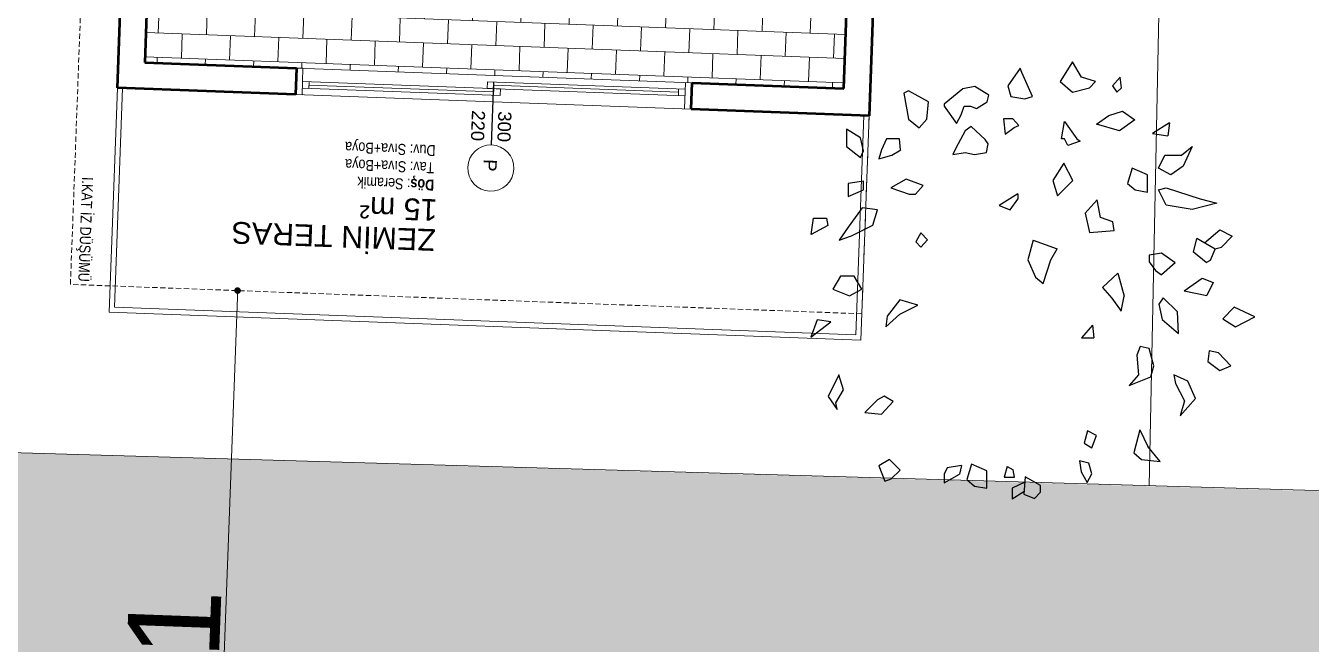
# Model space of a CAD drawing. Header units: centimetres. Extents: x 63871 to 181827, y -95930 to 42199.
# Drawn here: x 145760 to 146734, y 21846 to 22314 of the extents above; entities that cross this region are included whole.
import ezdxf

# ---------------------------------------------------------------- set-up
doc = ezdxf.new("R2010")
doc.units = ezdxf.units.CM
doc.linetypes.add('11-021_500-SatisOfisi_220512$0${ Diamond }', pattern=[12, 4, -2, 2, 2, -2])
for name, color, linetype, lineweight in [('A-AREA-IDEN', 7, 'Continuous', 9), ('A-FLOR-HRAL', 11, 'Continuous', 9), ('A-GLAZ', 151, 'Continuous', 9), ('A-WALL', 12, 'Continuous', 50), ('ARA SINIRLAR', 225, 'Continuous', 15), ('ARM_Pen_No__252', 8, 'Continuous', 18), ('İz DÜŞÜMÜ', 7, '11-021_500-SatisOfisi_220512$0${ Diamond }', 18), ('OLUK', 222, 'Continuous', 15)]:
    doc.layers.add(name, color=color, linetype=linetype, lineweight=lineweight)
for name, color, linetype in [('Bitirme - Duvar', 7, 'Continuous'), ('CAY', 94, 'Continuous'), ('Dıış Ölçü', 140, 'Continuous')]:
    doc.layers.add(name, color=color, linetype=linetype)
doc.styles.add('Arial', font='Arial.ttf', dxfattribs={"height": 250})
doc.styles.add('MtXpl_Arial_Narrow', font='')
doc.styles.add('MtXpl_Arial_Narrow_1', font='')
doc.styles.add('OLUŞTURULMUŞ_STİL_1', font='Arial.ttf')
doc.styles.add('RomanS', font='')
doc.styles.get('MtXpl_Arial_Narrow').set_extended_font_data('Arial Narrow', bold=True)
doc.styles.get('MtXpl_Arial_Narrow_1').set_extended_font_data('Arial Narrow')
doc.styles.get('RomanS').set_extended_font_data('Stylus BT')
doc.dimstyles.new('BÖYÜK', dxfattribs={"dimtxt": 70, "dimasz": 5, "dimexe": 5, "dimexo": 5, "dimgap": 2, "dimtad": 3, "dimdec": 0, "dimzin": 0, "dimdsep": 46, "dimtxsty": 'RomanS', "dimblk": 'DOT', "dimcen": 5, "dimadec": 0, "dimazin": 0, "dimtfac": 1, "dimtdec": 0, "dimtix": 1, "dimtofl": 0, "dimtmove": 1, "dimatfit": 0, "dimldrblk": 'DOT', "dimfxl": 10, "dimfxlon": 1, "dimtolj": 1, "dimtzin": 0, "dimarcsym": 0})

# ---------------------------------------------------------------- blocks, each defined once
blk = doc.blocks.new('HRD')
at = {"layer": 'ARM_Pen_No__252'}
h = blk.add_hatch(dxfattribs=at)
h.set_pattern_fill('AR-B816', color=256, scale=0.09)
h.set_pattern_definition([(0, (-39959.2, 0), (0, 18.288), []), (90, (-39959.2, 0), (-18.288, 18.288), [18.288, -18.288])])
h.paths.add_polyline_path([(154149.63, 35592.48), (154149.63, 35503.48), (154219.63, 35503.48), (154219.63, 35483.24), (154324.63, 35483.24), (154324.63, 35692.48), (154369.63, 35692.48), (154369.63, 35927.48), (154369.63, 35927.48), (154369.63, 36097.48), (154369.63, 36177.48), (154254.63, 36177.48), (153954.63, 36177.48), (153839.63, 36177.48), (153839.63, 35897.6), (153869.63, 35897.54), (153869.63, 35882.48), (154019.63, 35882.48), (154019.63, 35872.48), (154019.63, 35833.25, -0.444416), (154030.45, 35823.48, -0.444416), (154019.63, 35813.72), (154019.63, 35773.48), (153939.63, 35773.48), (153939.63, 35692.48), (154019.63, 35692.48), (154019.63, 35687.48), (154019.63, 35633.7), (154020.63, 35632.93), (154019.63, 35631.47), (154019.63, 35592.48), (154019.63, 35582.48), (153989.63, 35582.48), (153989.63, 35577.48), (153989.63, 35497.48), (153989.63, 35437.48), (153994.63, 35437.48), (154094.63, 35437.48), (154139.63, 35437.48), (154139.63, 35592.48)])
at = {"layer": 'A-FLOR-HRAL'}
for p, q in [((154389.63, 36367.48), (153819.63, 36367.48)), ((153819.63, 36367.48), (153819.63, 36197.48)), ((154385.63, 36363.48), (153823.63, 36363.48)), ((153823.63, 36363.48), (153823.63, 36197.48)), ((154385.63, 36197.48), (154385.63, 36363.48)), ((154389.63, 36197.48), (154389.63, 36367.48))]:
    blk.add_line(p, q, dxfattribs=at)
at = {"layer": 'A-GLAZ', "ltscale": 3}
for p, q in [((153954.63, 36177.48), (153954.63, 36197.48)), ((153954.63, 36197.48), (153959.63, 36197.48)), ((154254.63, 36197.48), (153954.63, 36197.48)), ((153959.63, 36197.48), (153959.63, 36177.48)), ((154254.63, 36197.48), (154249.63, 36197.48)), ((154249.63, 36197.48), (154249.63, 36177.48)), ((154254.63, 36177.48), (154254.63, 36197.48)), ((153959.63, 36187.48), (154109.63, 36187.48)), ((153959.63, 36187.48), (153964.63, 36187.48)), ((153964.63, 36187.48), (153964.63, 36182.48)), ((154104.63, 36184.98), (153964.63, 36184.98)), ((154099.63, 36187.48), (154099.63, 36192.48)), ((154099.63, 36192.48), (154249.63, 36192.48)), ((154249.63, 36187.48), (154099.63, 36187.48)), ((154104.63, 36187.48), (154104.63, 36192.48)), ((154244.63, 36189.98), (154104.63, 36189.98)), ((154104.63, 36187.48), (154104.63, 36182.48)), ((154109.63, 36187.48), (154109.63, 36182.48)), ((154249.63, 36192.48), (154244.63, 36192.48)), ((154244.63, 36192.48), (154244.63, 36187.48)), ((153959.63, 36177.48), (153954.63, 36177.48)), ((154254.63, 36177.48), (153954.63, 36177.48)), ((154109.63, 36182.48), (153959.63, 36182.48)), ((154249.63, 36177.48), (154254.63, 36177.48))]:
    blk.add_line(p, q, dxfattribs=at)
at = {"layer": 'A-WALL', "lineweight": 53}
for p, q in [((153819.63, 35782.48), (153819.63, 36197.48)), ((153819.63, 36197.48), (153954.63, 36197.48)), ((154254.63, 36197.48), (154389.63, 36197.48)), ((154389.63, 36197.48), (154389.63, 36097.48)), ((153839.63, 36177.48), (153839.63, 35882.48)), ((153954.63, 36177.48), (153839.63, 36177.48)), ((154369.63, 36177.48), (154254.63, 36177.48)), ((154369.63, 36097.48), (154369.63, 36177.48))]:
    blk.add_line(p, q, dxfattribs=at)
at = {"layer": 'A-WALL', "lineweight": 50}
for p, q in [((153954.63, 36197.48), (153954.63, 36177.48)), ((154254.63, 36177.48), (154254.63, 36197.48))]:
    blk.add_line(p, q, dxfattribs=at)
at = {"layer": 'Bitirme - Duvar', "color": 161, "linetype": 'Continuous', "lineweight": 25}
blk.add_line((154104.63, 36230.18), (154104.63, 36182.68), dxfattribs=at)
at = {"layer": 'Bitirme - Duvar', "color": 251, "linetype": 'Continuous', "lineweight": 15}
for start, end in [(0, 180), (180, 0)]:
    blk.add_arc((154104.63, 36247.68), 17.5, start, end, dxfattribs=at)
at = {"layer": 'İz DÜŞÜMÜ'}
blk.add_lwpolyline([(153819.63, 36347.48), (154419.63, 36347.49), (154419.63, 35292.49), (154159.63, 35292.49), (154159.63, 35357.48), (153819.63, 35357.48), (153819.63, 36347.48)], dxfattribs=at)
for s, rotation, style, p in [('I.KAT İZ DÜŞÜMÜ', 89.95698, 'MtXpl_Arial_Narrow_1', (154413.75, 36265.76)), ('Döş', 359.95698, 'MtXpl_Arial_Narrow', (154147.04, 36258.02)), (': Seramik', 359.95698, 'MtXpl_Arial_Narrow_1', (154165.03, 36258.01)), ('Tav: Sıva+Boya', 359.95698, 'MtXpl_Arial_Narrow_1', (154147.47, 36244.97)), ('Duv: Sıva+Boya', 359.95698, 'MtXpl_Arial_Narrow_1', (154146.99, 36231.91))]:
    blk.add_text(s, height=8.316, rotation=rotation, dxfattribs=dict(style=style)).set_placement(p)
at = {"layer": 'A-AREA-IDEN', "width": 224.1999, "attachment_point": 2, "line_spacing_factor": 0.941778, "style": 'Arial'}
for s, insert, char_height in [('ZEMİN TERAS', (154221.71, 36311.97), 16.4692), ('15 m²', (154173.28, 36289.32), 16.469)]:
    blk.add_mtext(s, dxfattribs=dict(at, insert=insert, char_height=char_height))
at = {"layer": 'Bitirme - Duvar', "linetype": 'Continuous', "char_height": 10, "attachment_point": 7, "rotation": 90, "style": 'OLUŞTURULMUŞ_STİL_1'}
for s, insert in [('\\A1;P', (154110.22, 36240.97)), ('\\A1;300', (154100.64, 36204.31)), ('\\A1;220', (154120.64, 36204.31))]:
    blk.add_mtext(s, dxfattribs=dict(at, insert=insert))
blk = doc.blocks.new('_Dot')
at = {"color": 0, "linetype": 'ByBlock', "lineweight": -2}
blk.add_line((-0.5, 0), (-1, 0), dxfattribs=at)
at = {"color": 0, "linetype": 'ByBlock', "const_width": 0.5}
blk.add_lwpolyline([(-0.25, 0, 1), (0.25, 0, 1)], format="xyb", close=True, dxfattribs=at)
blk = doc.blocks.new('*D177')
at = {"layer": 'Defpoints', "color": 0, "transparency": 16777216}
for p in [(-10507.88, 5931.02), (-10507.88, 5931.02), (-10530.55, 5320.44)]:
    blk.add_point(p, dxfattribs=at)
at = {"layer": 'Dıış Ölçü', "color": 0, "lineweight": -2, "transparency": 16777216}
for p, q in [((-10530.36, 5325.43), (-10508.06, 5926.02)), ((-10507.88, 5931.02), (-10502.88, 5930.83)), ((-10530.55, 5320.44), (-10525.55, 5320.25))]:
    blk.add_line(p, q, dxfattribs=at)
at = {"layer": 'Dıış Ölçü', "color": 0, "lineweight": -2, "transparency": 16777216, "xscale": 5, "yscale": 5, "zscale": 5}
for p, rotation in [((-10507.88, 5931.02), 87.8736172202638), ((-10530.55, 5320.44), 267.8736172202638)]:
    blk.add_blockref('_Dot', p, dxfattribs=dict(at, rotation=rotation))
at = {"layer": 'Dıış Ölçü', "color": 0, "transparency": 16777216, "insert": (-10557.49, 5627.15), "char_height": 70, "attachment_point": 5, "rotation": 87.87362, "style": 'RomanS'}
blk.add_mtext('\\A1;611', dxfattribs=at)
blk = doc.blocks.new('A$C5AA32782')
at = {"layer": 'CAY'}
for p, q in [((452.9, 931.4, 0), (426.3, 893.8, 0)), ((456.2, 922, 0), (452.9, 931.4, 0)), ((479.5, 870.3, 0), (456.2, 922, 0)), ((566, 945.5, 0), (539.4, 903.2, 0)), ((585.9, 912.6, 0), (566, 945.5, 0)), ((355.1, 891.8, 0), (328.5, 887.1, 0)), ((385, 873, 0), (355.1, 891.8, 0)), ((426.3, 893.8, 0), (432.9, 870.3, 0)), ((539.4, 903.2, 0), (566, 879.7, 0)), ((615.9, 903.2, 0), (585.9, 912.6, 0)), ((602.6, 889.1, 0), (615.9, 903.2, 0)), ((669.1, 912.6, 0), (652.5, 893.8, 0)), ((652.5, 893.8, 0), (662.4, 879.7, 0)), ((672.4, 889.1, 0), (669.1, 912.6, 0)), ((211.1, 882.5, 0), (201.2, 877.8, 0)), ((201.2, 877.8, 0), (211.1, 821.4, 0)), ((254.4, 859, 0), (211.1, 882.5, 0)), ((328.5, 887.1, 0), (288.5, 854.2, 0)), ((381.7, 858.9, 0), (385, 873, 0)), ((432.9, 870.3, 0), (462.9, 865.6, 0)), ((462.9, 865.6, 0), (479.5, 870.3, 0)), ((566, 879.7, 0), (602.6, 889.1, 0)), ((662.4, 879.7, 0), (672.4, 889.1, 0)), ((251, 821.4, 0), (254.4, 859, 0)), ((288.5, 854.2, 0), (288.5, 849.5, 0)), ((288.5, 849.5, 0), (315.2, 811.9, 0)), ((325.1, 830.7, 0), (331.8, 849.5, 0)), ((331.8, 849.5, 0), (345.1, 849.5, 0)), ((345.1, 849.5, 0), (358.4, 844.8, 0)), ((358.4, 844.8, 0), (381.7, 858.9, 0)), ((644.5, 829.4, 0), (674.4, 838.7, 0)), ((674.4, 838.7, 0), (701, 820, 0)), ((211.1, 821.4, 0), (234.4, 802.6, 0)), ((234.4, 802.6, 0), (251, 821.4, 0)), ((315.2, 811.9, 0), (325.1, 830.7, 0)), ((436.8, 821.9, 0), (416.8, 821.9, 0)), ((416.8, 821.9, 0), (420.1, 789, 0)), ((450.1, 807.8, 0), (436.8, 821.9, 0)), ((440.1, 803.1, 0), (450.1, 807.8, 0)), ((542.4, 778.7, 0), (549.1, 816.3, 0)), ((549.1, 816.3, 0), (575.7, 778.7, 0)), ((617.8, 810.6, 0), (644.5, 829.4, 0)), ((667.7, 796.5, 0), (617.8, 810.6, 0)), ((701, 820, 0), (667.7, 796.5, 0)), ((776.2, 813.8, 0), (739, 790.4, 0)), ((776.2, 813.8, 0), (772.2, 785.7, 0)), ((107, 781, 0), (77, 799.8, 0)), ((77, 799.8, 0), (77, 762.2, 0)), ((113.6, 752.8, 0), (107, 781, 0)), ((333.7, 796.5, 0), (313.8, 759, 0)), ((347, 805.9, 0), (333.7, 796.5, 0)), ((377, 777.7, 0), (347, 805.9, 0)), ((420.1, 789, 0), (440.1, 803.1, 0)), ((739, 790.4, 0), (772.2, 785.7, 0)), ((77, 762.2, 0), (107, 738.7, 0)), ((107, 738.7, 0), (113.6, 752.8, 0)), ((152.9, 755.4, 0), (147.3, 735.9, 0)), ((163.9, 778.9, 0), (152.9, 755.4, 0)), ((191.6, 778.9, 0), (163.9, 778.9, 0)), ((175, 743.7, 0), (194.4, 755.4, 0)), ((194, 755.2, 0), (191.6, 778.9, 0)), ((313.8, 759, 0), (307.1, 744.9, 0)), ((383.6, 768.3, 0), (377, 777.7, 0)), ((380.3, 749.6, 0), (383.6, 768.3, 0)), ((549.1, 778.7, 0), (542.4, 778.7, 0)), ((555.7, 764.6, 0), (549.1, 778.7, 0)), ((582.4, 774, 0), (555.7, 764.6, 0)), ((575.7, 778.7, 0), (582.4, 774, 0)), ((802.2, 743.4, 0), (825.4, 762.2, 0)), ((825.4, 762.2, 0), (805.5, 719.9, 0)), ((147.3, 735.9, 0), (175, 743.7, 0)), ((307.1, 744.9, 0), (333.7, 749.6, 0)), ((333.7, 749.6, 0), (353.7, 744.9, 0)), ((353.7, 744.9, 0), (380.3, 749.6, 0)), ((547, 726.4, 0), (523.7, 688.8, 0)), ((566.9, 688.8, 0), (547, 726.4, 0)), ((752.3, 715.2, 0), (765.6, 743.4, 0)), ((765.6, 743.4, 0), (802.2, 743.4, 0)), ((695, 715.3, 0), (685, 682.5, 0)), ((728.2, 701.2, 0), (695, 715.3, 0)), ((728.2, 663.7, 0), (728.2, 701.2, 0)), ((778.9, 701.1, 0), (752.3, 715.2, 0)), ((805.5, 719.9, 0), (778.9, 701.1, 0)), ((113.6, 687.1, 0), (80.3, 682.4, 0)), ((80.3, 682.4, 0), (80.3, 654.2, 0)), ((80.3, 654.2, 0), (113.6, 668.3, 0)), ((113.6, 668.3, 0), (113.6, 687.1, 0)), ((206.1, 691.9, 0), (172.9, 673.1, 0)), ((172.9, 673.1, 0), (212.8, 659, 0)), ((242.7, 677.8, 0), (206.1, 691.9, 0)), ((226.1, 659, 0), (242.7, 677.8, 0)), ((523.7, 688.8, 0), (533.7, 655.9, 0)), ((533.7, 655.9, 0), (566.9, 688.8, 0)), ((685, 682.5, 0), (701.6, 668.4, 0)), ((701.6, 668.4, 0), (728.2, 663.7, 0)), ((752.3, 668.3, 0), (768.9, 673, 0)), ((768.9, 635.4, 0), (752.3, 668.3, 0)), ((768.9, 673, 0), (842.1, 649.5, 0)), ((212.8, 659, 0), (226.1, 659, 0)), ((447.5, 660.3, 0), (407.6, 634.6, 0)), ((430.9, 625.3, 0), (447.5, 648.7, 0)), ((447.5, 660.3, 0), (447.5, 648.7, 0)), ((619.8, 646.7, 0), (593.2, 618.5, 0)), ((626.5, 609.1, 0), (619.8, 646.7, 0)), ((878.7, 640.1, 0), (825.4, 626, 0)), ((842.1, 649.5, 0), (878.7, 640.1, 0)), ((110.8, 630, 0), (80.9, 587.7, 0)), ((144.1, 625.3, 0), (110.8, 630, 0)), ((134.1, 592.4, 0), (144.1, 625.3, 0)), ((407.6, 634.6, 0), (430.9, 625.3, 0)), ((593.2, 618.5, 0), (603.2, 576.2, 0)), ((825.4, 626, 0), (768.9, 635.4, 0)), ((0.4, 572.3, 0), (5.9, 607.5, 0)), ((36.4, 591.8, 0), (0.4, 572.3, 0)), ((5.9, 607.5, 0), (33.6, 607.5, 0)), ((33.6, 607.5, 0), (36.4, 591.8, 0)), ((80.9, 587.7, 0), (60.9, 559.5, 0)), ((87.6, 568.9, 0), (134.1, 592.4, 0)), ((653.1, 599.7, 0), (626.5, 609.1, 0)), ((656.4, 580.9, 0), (653.1, 599.7, 0)), ((60.9, 559.5, 0), (87.6, 568.9, 0)), ((238.2, 576, 0), (227.1, 556.4, 0)), ((252.1, 560.3, 0), (238.2, 576, 0)), ((238.2, 544.7, 0), (252.1, 560.3, 0)), ((480.7, 559.5, 0), (469.6, 517.6, 0)), ((480.7, 559.5, 0), (532.8, 541.1, 0)), ((603.2, 576.2, 0), (656.4, 580.9, 0)), ((827.9, 533.9, 0), (835.1, 563.5, 0)), ((875, 540, 0), (835.1, 563.5, 0)), ((851.7, 554.1, 0), (885, 582.3, 0)), ((885, 582.3, 0), (911.6, 568.2, 0)), ((911.6, 568.2, 0), (888.3, 544.7, 0)), ((227.1, 556.4, 0), (238.2, 544.7, 0)), ((519.5, 517.6, 0), (532.8, 541.1, 0)), ((758.9, 532, 0), (732.3, 527.3, 0)), ((788.5, 511.1, 0), (758.9, 532, 0)), ((855.1, 511.8, 0), (827.9, 533.9, 0)), ((865, 516.5, 0), (875, 540, 0)), ((873.9, 540.7, 0), (888.3, 544.7, 0)), ((469.6, 517.6, 0), (486.2, 480, 0)), ((502.9, 465.9, 0), (519.5, 517.6, 0)), ((732.3, 527.3, 0), (732.3, 513.2, 0)), ((732.3, 513.2, 0), (745.6, 494.4, 0)), ((788.5, 511.1, 0), (758.9, 485, 0)), ((855.1, 511.8, 0), (865, 516.5, 0)), ((63.9, 482, 0), (47.2, 453.8, 0)), ((93.8, 482, 0), (63.9, 482, 0)), ((110.4, 453.8, 0), (93.8, 482, 0)), ((486.2, 480, 0), (502.9, 465.9, 0)), ((664, 488.3, 0), (631.4, 457.6, 0)), ((664, 488.3, 0), (678, 438.8, 0)), ((745.6, 494.4, 0), (758.9, 485, 0)), ((807.7, 450.2, 0), (846.9, 477.9, 0)), ((846.9, 477.9, 0), (870.2, 468.5, 0)), ((47.2, 453.8, 0), (83.8, 439.7, 0)), ((83.8, 439.7, 0), (110.4, 453.8, 0)), ((631.4, 457.6, 0), (651.4, 434.1, 0)), ((807.7, 450.2, 0), (856.9, 440.3, 0)), ((870.2, 468.5, 0), (856.9, 440.3, 0)), ((192.8, 430.8, 0), (165.1, 395.5, 0)), ((231.6, 419, 0), (192.8, 430.8, 0)), ((192.8, 399.5, 0), (231.6, 419, 0)), ((651.4, 434.1, 0), (671.4, 405.9, 0)), ((671.4, 405.9, 0), (678, 438.8, 0)), ((762.3, 435, 0), (752.8, 421.6, 0)), ((752.8, 421.6, 0), (759.9, 388.1, 0)), ((793.1, 404.9, 0), (762.3, 435, 0)), ((162.3, 372.1, 0), (192.8, 399.5, 0)), ((165.1, 395.5, 0), (162.3, 372.1, 0)), ((795.4, 358, 0), (793.1, 404.9, 0)), ((915.7, 415.1, 0), (891.6, 389.5, 0)), ((891.6, 389.5, 0), (918.8, 372.4, 0)), ((961, 393.8, 0), (915.7, 415.1, 0)), ((918.8, 372.4, 0), (961, 393.8, 0)), ((13.3, 387.6, 0), (0, 350, 0)), ((0, 350, 0), (43.2, 382.9, 0)), ((43.2, 382.9, 0), (13.3, 387.6, 0)), ((609.3, 376.3, 0), (585.9, 348.8, 0)), ((609.3, 376.3, 0), (612.6, 348.8, 0)), ((759.9, 388.1, 0), (795.4, 358, 0)), ((585.9, 348.8, 0), (612.6, 348.8, 0)), ((712.3, 330, 0), (705.7, 311.2, 0)), ((705.7, 311.2, 0), (709, 268.9, 0)), ((732.3, 325.3, 0), (712.3, 330, 0)), ((742.3, 287.7, 0), (732.3, 325.3, 0)), ((862, 320.6, 0), (858.7, 297.1, 0)), ((882, 315.9, 0), (862, 320.6, 0)), ((908.6, 287.7, 0), (882, 315.9, 0)), ((735.6, 264.2, 0), (742.3, 287.7, 0)), ((858.7, 297.1, 0), (885.3, 278.3, 0)), ((885.3, 278.3, 0), (908.6, 287.7, 0)), ((60.4, 268.9, 0), (37.1, 221.9, 0)), ((70.4, 236, 0), (60.4, 268.9, 0)), ((709, 268.9, 0), (689.1, 245.4, 0)), ((689.1, 245.4, 0), (735.6, 264.2, 0)), ((815.5, 254.8, 0), (785.5, 268.9, 0)), ((785.5, 268.9, 0), (788.8, 250.1, 0)), ((832.1, 217.2, 0), (815.5, 254.8, 0)), ((53.7, 207.8, 0), (70.4, 236, 0)), ((788.8, 250.1, 0), (808.8, 212.5, 0)), ((788.8, 250.1, 0), (808.8, 212.5, 0)), ((37.1, 221.9, 0), (57.1, 193.7, 0)), ((57.1, 193.7, 0), (53.7, 207.8, 0)), ((144.4, 214.7, 0), (116.7, 187.3, 0)), ((158.3, 222.5, 0), (144.4, 214.7, 0)), ((152.8, 183.4, 0), (177.7, 210.8, 0)), ((177.7, 210.8, 0), (158.3, 222.5, 0)), ((798.8, 179.6, 0), (832.1, 217.2, 0)), ((808.8, 212.5, 0), (798.8, 179.6, 0)), ((116.7, 187.3, 0), (152.8, 183.4, 0)), ((598.8, 147.3, 0), (591.7, 120.5, 0)), ((617.8, 137.2, 0), (598.8, 147.3, 0)), ((711.9, 149.9, 0), (699, 99.8, 0)), ((711.9, 149.9, 0), (729, 113.9, 0)), ((591.7, 120.5, 0), (608.3, 110.5, 0)), ((608.3, 110.5, 0), (617.8, 137.2, 0)), ((755.6, 81, 0), (729, 113.9, 0)), ((170.2, 85.7, 0), (146.9, 71.6, 0)), ((193.4, 62.2, 0), (170.2, 85.7, 0)), ((699, 99.8, 0), (715.7, 85.7, 0)), ((715.7, 85.7, 0), (755.6, 81, 0)), ((146.9, 71.6, 0), (160.2, 38.7, 0)), ((173.5, 43.4, 0), (193.4, 62.2, 0)), ((294.7, 67.6, 0), (288.1, 53.5, 0)), ((325.8, 72.5, 0), (294.7, 67.6, 0)), ((325.8, 72.5, 0), (321.3, 53.5, 0)), ((347.3, 75.1, 0), (337.3, 42.2, 0)), ((380.6, 61, 0), (347.3, 75.1, 0)), ((380.6, 23.4, 0), (380.6, 61, 0)), ((424.6, 70.4, 0), (418.1, 47.4, 0)), ((424.6, 70.4, 0), (437.5, 63.1, 0)), ((440.3, 47.4, 0), (437.5, 63.1, 0)), ((601.4, 77.9, 0), (581.4, 82.6, 0)), ((581.4, 82.6, 0), (584.8, 59.1, 0)), ((584.8, 59.1, 0), (598.1, 35.6, 0)), ((608, 54.4, 0), (601.4, 77.9, 0)), ((160.2, 38.7, 0), (173.5, 43.4, 0)), ((288.1, 53.5, 0), (288.1, 34.7, 0)), ((288.1, 34.7, 0), (321.3, 53.5, 0)), ((337.3, 42.2, 0), (354, 28.1, 0)), ((354, 28.1, 0), (380.6, 23.4, 0)), ((418.1, 47.4, 0), (440.3, 47.4, 0)), ((462.9, 36.2, 0), (435.8, 23.5, 0)), ((463.9, 47.9, 0), (460.6, 10.4, 0)), ((497.2, 29.2, 0), (463.9, 47.9, 0)), ((497.2, 15.1, 0), (497.2, 29.2, 0)), ((598.1, 35.6, 0), (608, 54.4, 0)), ((435.8, 23.5, 0), (435.8, 0, 0)), ((461.1, 15.9, 0), (435.8, 0, 0)), ((460.6, 10.4, 0), (483.9, 1, 0)), ((483.9, 1, 0), (497.2, 15.1, 0))]:
    blk.add_line(p, q, dxfattribs=at)
blk = doc.blocks.new('yerleşim planı')
at = {"layer": 'ARM_Pen_No__252'}
h = blk.add_hatch(dxfattribs=at)
h.set_pattern_fill('AR-HBONE', color=256, scale=0.51)
h.set_pattern_definition([(45, (-177987.134, -15156.517), (0, 73.27889), [155.448, -51.816]), (135, (-177950.495, -15119.877), (7e-15, 73.27889), [155.448, -51.816])])
h.paths.add_polyline_path([(-11399.71, 5829.41), (-11341.13, 5424.64), (438.6, 5081.28), (456.1, 5480.93)])
at = {"layer": 'ARA SINIRLAR'}
blk.add_line((-9786.47, 7243.46), (-9817.35, 5783.29), dxfattribs=at)
blk.add_lwpolyline([(-11419.5, 5829.99), (476.13, 5483.25)], dxfattribs=at)
at = {"rotation": 177.873189238168}
blk.add_blockref('HRD', (145027.63, 36527.45), dxfattribs=at)
at = {"layer": 'CAY', "xscale": 0.3501001178103892, "yscale": 0.3501001178103892, "zscale": 0.3501001178103892}
blk.add_blockref('A$C5AA32782', (-10073.51, 5773.22, -0.01), dxfattribs=at)
at = {"layer": 'Dıış Ölçü'}
dim = blk.add_aligned_dim(p1=(-10530.55, 5320.44), p2=(-10507.88, 5931.02), distance=0, dimstyle='BÖYÜK', dxfattribs=at)
dim.commit()
dim.dimension.update_dxf_attribs({"geometry": '*D177', "text_midpoint": (-10557.49, 5627.15)})

msp = doc.modelspace()

# ---------------------------------------------------------------- block references
at = {"layer": 'OLUK'}
msp.add_blockref('yerleşim planı', (156428.79, 16182.58), dxfattribs=at)

doc.saveas('drawing.dxf')
